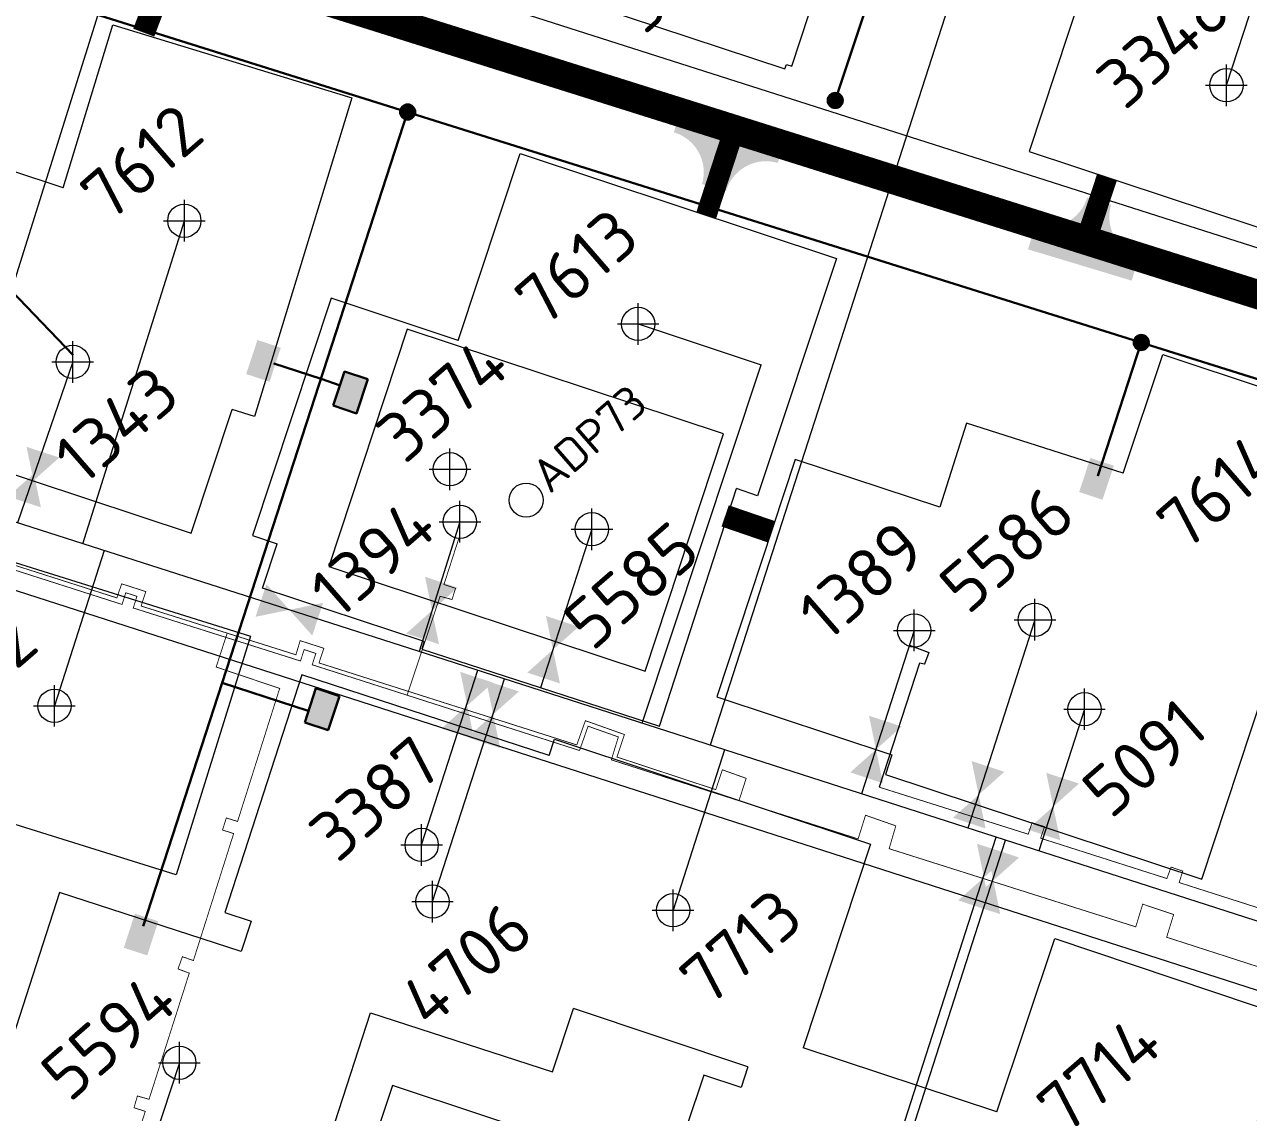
# Model space of a CAD drawing. Header units: millimetres. Extents: x 519 to 9564855, y -810 to 5021775.
# Drawn here: x 9540252.8 to 9540546.8, y 4997489.9 to 4997751.2 of the extents above; entities that cross this region are included whole.
import ezdxf

# ---------------------------------------------------------------- set-up
doc = ezdxf.new("R2010")
doc.units = ezdxf.units.MM
doc.header["$LTSCALE"] = 2
doc.header["$MEASUREMENT"] = 0
doc.header["$PDMODE"] = 2
doc.header["$PDSIZE"] = 5
doc.linetypes.add('1', pattern=[0])
doc.layers.add('13A этап', color=7, linetype='Continuous', true_color=0xaafdfa)
for name, color, linetype in [('42 доп. скв. на 2009 год', 96, 'Continuous'), ('Existing roads', 41, 'Continuous'), ('new 100 wells', 131, 'Continuous'), ('OilColl&Flowlines', 3, 'Continuous'), ('Stage 12 wells.Text&Frame', 52, 'Continuous'), ('Stage8 wlls text', 7, 'Continuous'), ('Wels of 13phase', 200, 'Continuous'), ('Скважины  2018 года', 7, 'Continuous'), ('Скважины 2017г', 221, 'Continuous'), ('Скважины на 2013 год.', 21, '1'), ('Скважины на 2014 год', 70, 'Continuous'), ('Скважины на 2016 год.', 40, 'Continuous')]:
    doc.layers.add(name, color=color, linetype=linetype)
for name, color, linetype, lineweight in [('PPLINE_GAS', 4, 'GAS_LINE', 30), ('WELLS(drilled after 2000y)', 6, 'Continuous', 40), ('Электро', 1, 'Continuous', 30), ('Электроснаб', 1, 'Continuous', 18), ('Электроснабжене', 1, 'Continuous', 18)]:
    doc.layers.add(name, color=color, linetype=linetype, lineweight=lineweight)
doc.styles.add('92051501$0$STANDARD', font='simplex.shx')
doc.styles.add('Elect', font='isocpeur.ttf')
doc.linetypes.add('GAS_LINE', pattern='A,0.5,-0.2,["G",92051501$0$STANDARD,S=0.1,R=0,X=-0.1,Y=-0.05],-0.05', length=0.75)

msp = doc.modelspace()

# ---------------------------------------------------------------- hatches: boundary and pattern name
at = {"layer": 'Existing roads', "linetype": 'ByBlock', "lineweight": 0, "ltscale": 25}
for points in [[(9540435.41905, 4997723.725), (9540410.47943, 4997731.07451), (9540408.78339, 4997725.31921, -0.414213562), (9540415.54881, 4997712.90031), (9540421.30411, 4997711.20427, -0.414213562), (9540433.72301, 4997717.9697)], [(9540435.41905, 4997723.725), (9540410.47943, 4997731.07451), (9540408.78339, 4997725.31921, -0.414213562), (9540415.54881, 4997712.90031), (9540421.30411, 4997711.20427, -0.414213562), (9540433.72301, 4997717.9697)], [(9540493.84659, 4997697.21763), (9540518.73762, 4997689.70521), (9540520.47126, 4997695.44929, -0.414213562), (9540513.78717, 4997707.91216), (9540508.04309, 4997709.64579, -0.414213562), (9540495.58022, 4997702.96171)], [(9540493.84659, 4997697.21763), (9540518.73762, 4997689.70521), (9540520.47126, 4997695.44929, -0.414213562), (9540513.78717, 4997707.91216), (9540508.04309, 4997709.64579, -0.414213562), (9540495.58022, 4997702.96171)]]:
    msp.add_hatch(color=41, dxfattribs=at).paths.add_polyline_path(points)
at = {"layer": 'Электро'}
h = msp.add_hatch(color=256, dxfattribs=at)
edge = h.paths.add_edge_path()
edge.add_arc((9540447.53212, 4997732.97839), 1.80448, 0, 360)
h = msp.add_hatch(color=256, dxfattribs=at)
edge = h.paths.add_edge_path()
edge.add_arc((9540344.83275, 4997730.20257), 1.80448, 0, 360)
at = {"layer": 'Электро', "ltscale": 0.7}
for points in [[(9540306.04816, 4997667.27441), (9540311.66039, 4997665.41742), (9540314.36762, 4997673.59928), (9540308.75539, 4997675.45626)], [(9540326.87707, 4997659.66245), (9540332.4893, 4997657.80547), (9540335.19653, 4997665.98732), (9540329.5843, 4997667.84431)], [(9540506.11608, 4997638.94579), (9540511.72832, 4997637.0888), (9540514.43555, 4997645.27066), (9540508.82331, 4997647.12765)], [(9540320.05564, 4997583.60068), (9540325.66787, 4997581.74369), (9540328.3751, 4997589.92555), (9540322.76287, 4997591.78254)], [(9540276.66615, 4997529.49542), (9540282.28852, 4997527.66937), (9540284.95066, 4997535.86601), (9540279.32829, 4997537.69206)]]:
    msp.add_hatch(color=256, dxfattribs=at).paths.add_polyline_path(points)
at = {"layer": 'Электро'}
h = msp.add_hatch(color=256, dxfattribs=at)
edge = h.paths.add_edge_path()
edge.add_arc((9540521.03365, 4997674.85701), 1.80448, 0, 360)
at = {"layer": 'Электроснаб', "lineweight": 0}
h = msp.add_hatch(color=1, dxfattribs=at)
edge = h.paths.add_edge_path()
edge.add_arc((9540447.53212, 4997732.97839), 1.80448, 0, 360)
h = msp.add_hatch(color=1, dxfattribs=at)
edge = h.paths.add_edge_path()
edge.add_arc((9540344.83275, 4997730.20257), 1.80448, 0, 360)
at = {"layer": 'Электроснаб', "lineweight": 0, "ltscale": 0.7}
for points in [[(9540306.04816, 4997667.27441), (9540311.66039, 4997665.41742), (9540314.36762, 4997673.59928), (9540308.75539, 4997675.45626)], [(9540326.87707, 4997659.66245), (9540332.4893, 4997657.80547), (9540335.19653, 4997665.98732), (9540329.5843, 4997667.84431)], [(9540506.11608, 4997638.94579), (9540511.72832, 4997637.0888), (9540514.43555, 4997645.27066), (9540508.82331, 4997647.12765)], [(9540320.05564, 4997583.60068), (9540325.66787, 4997581.74369), (9540328.3751, 4997589.92555), (9540322.76287, 4997591.78254)], [(9540276.66615, 4997529.49542), (9540282.28852, 4997527.66937), (9540284.95066, 4997535.86601), (9540279.32829, 4997537.69206)]]:
    msp.add_hatch(color=1, dxfattribs=at).paths.add_polyline_path(points)
at = {"layer": 'Электроснаб', "lineweight": 0}
h = msp.add_hatch(color=1, dxfattribs=at)
edge = h.paths.add_edge_path()
edge.add_arc((9540521.03365, 4997674.85701), 1.80448, 0, 360)
at = {"layer": 'Электроснабжене', "lineweight": 0}
h = msp.add_hatch(color=1, dxfattribs=at)
edge = h.paths.add_edge_path()
edge.add_arc((9540447.53212, 4997732.97839), 1.80448, 0, 360)
h = msp.add_hatch(color=1, dxfattribs=at)
edge = h.paths.add_edge_path()
edge.add_arc((9540344.83275, 4997730.20257), 1.80448, 0, 360)
at = {"layer": 'Электроснабжене', "lineweight": 0, "ltscale": 0.7}
for points in [[(9540306.04816, 4997667.27441), (9540311.66039, 4997665.41742), (9540314.36762, 4997673.59928), (9540308.75539, 4997675.45626)], [(9540326.87707, 4997659.66245), (9540332.4893, 4997657.80547), (9540335.19653, 4997665.98732), (9540329.5843, 4997667.84431)], [(9540506.11608, 4997638.94579), (9540511.72832, 4997637.0888), (9540514.43555, 4997645.27066), (9540508.82331, 4997647.12765)], [(9540320.05564, 4997583.60068), (9540325.66787, 4997581.74369), (9540328.3751, 4997589.92555), (9540322.76287, 4997591.78254)], [(9540276.66615, 4997529.49542), (9540282.28852, 4997527.66937), (9540284.95066, 4997535.86601), (9540279.32829, 4997537.69206)]]:
    msp.add_hatch(color=1, dxfattribs=at).paths.add_polyline_path(points)
at = {"layer": 'Электроснабжене', "lineweight": 0}
h = msp.add_hatch(color=1, dxfattribs=at)
edge = h.paths.add_edge_path()
edge.add_arc((9540521.03365, 4997674.85701), 1.80448, 0, 360)

# ---------------------------------------------------------------- linework, layer by layer
at = {"color": 3, "lineweight": 0, "ltscale": 5}
for p, q in [((9540271.91993, 4997624.88245), (9540260.00039, 4997587.59987)), ((9540420.95049, 4997577.06898), (9540408.60039, 4997538.49987))]:
    msp.add_line(p, q, dxfattribs=at)
at = {"color": 6, "lineweight": 0}
for p, q in [((9540465.387, 4997602.185), (9540470.021, 4997600.441)), ((9540465.387, 4997602.185), (9540470.021, 4997600.441)), ((9540470.021, 4997600.441), (9540468.982, 4997597.611)), ((9540470.021, 4997600.441), (9540468.982, 4997597.611)), ((9540467.737, 4997597.878), (9540458.121, 4997568.062)), ((9540467.737, 4997597.878), (9540458.121, 4997568.062)), ((9540468.982, 4997597.611), (9540467.737, 4997597.878)), ((9540468.982, 4997597.611), (9540467.737, 4997597.878))]:
    msp.add_line(p, q, dxfattribs=at)
at = {"layer": '13A этап', "color": 0, "linetype": 'ByBlock', "lineweight": 0}
for points in [[(9540378.80353, 4997575.68509), (9540319.38822, 4997595.06418), (9540300.90309, 4997537.98266), (9540307.24246, 4997535.92973)], [(9540486.31444, 4997490.07725), (9540439.83679, 4997505.45586)], [(9540426.57384, 4997500.91294), (9540424.9177, 4997495.9077)]]:
    msp.add_lwpolyline(points, dxfattribs=at)
msp.add_circle((9540348.2, 4997554.2), 4, dxfattribs=at)
msp.add_point((9540348.2, 4997554.2), dxfattribs=at)
at = {"layer": '42 доп. скв. на 2009 год', "color": 0, "linetype": 'ByBlock', "lineweight": 0}
for points in [[(9540262.12353, 4997711.98675), (9540186.33745, 4997737.06299), (9540167.48202, 4997680.07759), (9540178.90427, 4997676.29818)], [(9540307.24246, 4997535.92973), (9540307.24246, 4997535.92973), (9540304.87432, 4997528.61699)], [(9540335.92568, 4997513.88301), (9540379.61178, 4997499.73582), (9540384.66986, 4997514.89461)]]:
    msp.add_lwpolyline(points, dxfattribs=at)
msp.add_circle((9540350.8, 4997540.6), 4, dxfattribs=at)
msp.add_point((9540350.8, 4997540.6), dxfattribs=at)
at = {"layer": 'Existing roads', "color": 3, "linetype": 'ByBlock', "lineweight": 0, "ltscale": 80}
for p, q in [((9540466.5, 4997605.7), (9540453.87075, 4997566.4708)), ((9540507.4, 4997586.8), (9540496.44305, 4997552.7653))]:
    msp.add_line(p, q, dxfattribs=at)
at = {"layer": 'Existing roads', "lineweight": 0, "flags": 128}
for points, const_width in [([(9539565.39469, 4997994.43913), (9539781.43469, 4997928.03913), (9540419.33469, 4997727.26913), (9541536.98469, 4997374.84913), (9541686.09469, 4997327.92913), (9543001.21469, 4996911.42913)], 7), ([(9540416.54475, 4997705.38804), (9540422.5991, 4997723.91866)], 5), ([(9540416.54475, 4997705.38804), (9540422.5991, 4997723.91866)], 5), ([(9540512.7902, 4997714.50409), (9540507.08904, 4997697.27709)], 5)]:
    msp.add_lwpolyline(points, dxfattribs=dict(at, const_width=const_width))
at = {"layer": 'Existing roads', "lineweight": 0, "const_width": 5.4}
for points in [[(9540281.45025, 4997749.25873), (9540287.87263, 4997766.32251)], [(9540421.09042, 4997633.21001), (9540432.19284, 4997629.40148)], [(9540421.09042, 4997633.21001), (9540432.19284, 4997629.40148)]]:
    msp.add_lwpolyline(points, dxfattribs=at)
at = {"layer": 'new 100 wells', "color": 0, "linetype": 'ByBlock', "lineweight": 0}
msp.add_lwpolyline([(9540472.61723, 4997635.28808), (9540437.93745, 4997646.76299), (9540419.08202, 4997589.7776), (9540461.16243, 4997575.85395)], dxfattribs=at)
msp.add_circle((9540466.5, 4997605.7), 4, dxfattribs=at)
msp.add_point((9540466.5, 4997605.7), dxfattribs=at)
at = {"layer": 'OilColl&Flowlines', "color": 3, "linetype": 'ByBlock', "lineweight": 0, "ltscale": 5}
for p, q in [((9540541.49, 4997736.62), (9540556.51562, 4997782.83821)), ((9540348.2, 4997554.2), (9540361.70286, 4997596.14285)), ((9540350.8, 4997540.6), (9540368.13569, 4997594.0719)), ((9540455, 4997451.5), (9540488.43119, 4997555.34459)), ((9540457.8, 4997467.9), (9540486.18433, 4997556.06794))]:
    msp.add_line(p, q, dxfattribs=at)
at = {"layer": 'OilColl&Flowlines', "lineweight": 0}
for p, q in [((9540309.87836, 4997612.74683), (9540060.66416, 4997692.42264)), ((9540264.4, 4997670.2), (9540251.14762, 4997631.52352)), ((9540357.4, 4997631.8), (9540347.59713, 4997600.6763)), ((9540357.4, 4997631.8), (9540347.59713, 4997600.6763))]:
    msp.add_line(p, q, dxfattribs=at)
at = {"layer": 'OilColl&Flowlines', "linetype": 'ByBlock', "lineweight": 0}
for p, q in [((9540351.59403, 4997599.39724), (9540309.87836, 4997612.74683)), ((9540351.59403, 4997599.39724), (9540309.87836, 4997612.74683)), ((9540550.61772, 4997535.32458), (9540351.59403, 4997599.39724)), ((9540550.61772, 4997535.32458), (9540351.59403, 4997599.39724))]:
    msp.add_line(p, q, dxfattribs=at)
at = {"layer": 'OilColl&Flowlines', "lineweight": 0}
for points in [[(9540261.15231, 4997647.21187), (9540254.97228, 4997641.70731), (9540253.2952, 4997649.81165)], [(9540256.74316, 4997635.26164), (9540248.88605, 4997637.86142), (9540255.06607, 4997643.36598)], [(9540356.86854, 4997615.99588), (9540350.68851, 4997610.49132), (9540349.01143, 4997618.59566)], [(9540308.31837, 4997608.97746), (9540310.91814, 4997616.83457), (9540316.42271, 4997610.65454)], [(9540308.31837, 4997608.97746), (9540310.91814, 4997616.83457), (9540316.42271, 4997610.65454)], [(9540321.92727, 4997604.47452), (9540316.42271, 4997610.65454), (9540324.52705, 4997612.33163)], [(9540321.92727, 4997604.47452), (9540316.42271, 4997610.65454), (9540324.52705, 4997612.33163)], [(9540352.3656, 4997602.38697), (9540344.50849, 4997604.98675), (9540350.68851, 4997610.49132)], [(9540385.91768, 4997606.58997), (9540379.73765, 4997601.0854), (9540378.06057, 4997609.18974)], [(9540381.41474, 4997592.98106), (9540373.55763, 4997595.58084), (9540379.73765, 4997601.0854)], [(9540365.33341, 4997593.17192), (9540359.15339, 4997587.66736), (9540357.4763, 4997595.7717)], [(9540371.55162, 4997591.05061), (9540365.37159, 4997585.54604), (9540363.69451, 4997593.65038)], [(9540360.83047, 4997579.56302), (9540352.97336, 4997582.16279), (9540359.15339, 4997587.66736)], [(9540367.04868, 4997577.4417), (9540359.19157, 4997580.04148), (9540365.37159, 4997585.54604)], [(9540463.49986, 4997582.62996), (9540457.31984, 4997577.12539), (9540455.64276, 4997585.22973)], [(9540463.49986, 4997582.62996), (9540457.31984, 4997577.12539), (9540455.64276, 4997585.22973)], [(9540458.99692, 4997569.02105), (9540451.13982, 4997571.62083), (9540457.31984, 4997577.12539)], [(9540458.99692, 4997569.02105), (9540451.13982, 4997571.62083), (9540457.31984, 4997577.12539)], [(9540488.15501, 4997571.74469), (9540481.97498, 4997566.24012), (9540480.2979, 4997574.34446)], [(9540506.07215, 4997568.92446), (9540499.89213, 4997563.41989), (9540498.21505, 4997571.52423)], [(9540483.65207, 4997558.13578), (9540475.79496, 4997560.73555), (9540481.97498, 4997566.24012)], [(9540501.56921, 4997555.31555), (9540493.71211, 4997557.91533), (9540499.89213, 4997563.41989)], [(9540489.42613, 4997551.88948), (9540483.24611, 4997546.38491), (9540481.56902, 4997554.48925)], [(9540491.67632, 4997551.17648), (9540485.4963, 4997545.67191), (9540483.81922, 4997553.77625)], [(9540484.92319, 4997538.28057), (9540477.06608, 4997540.88035), (9540483.24611, 4997546.38491)], [(9540487.17338, 4997537.56757), (9540479.31627, 4997540.16735), (9540485.4963, 4997545.67191)]]:
    msp.add_solid(points, dxfattribs=at)
at = {"layer": 'PPLINE_GAS', "color": 4, "linetype": 'GAS_LINE', "lineweight": 0, "ltscale": 15}
msp.add_line((9539864.48, 4997739.61), (9540674.05, 4997479.03), dxfattribs=at)
at = {"layer": 'Stage 12 wells.Text&Frame', "color": 0, "linetype": 'ByBlock', "lineweight": 0}
for points in [[(9540363.32985, 4997777.30662), (9540359.48202, 4997765.67759), (9540435.46255, 4997740.53701), (9540435.82045, 4997741.61869)], [(9540461.16243, 4997575.85395), (9540459.58202, 4997571.07759), (9540535.56255, 4997545.93701), (9540553.36236, 4997599.73209)]]:
    msp.add_lwpolyline(points, dxfattribs=at)
msp.add_circle((9540507.4, 4997586.8), 4, dxfattribs=at)
msp.add_point((9540507.4, 4997586.8), dxfattribs=at)
at = {"layer": 'Stage8 wlls text', "color": 0, "linetype": 'ByBlock', "lineweight": 0}
msp.add_lwpolyline([(9540217.3092, 4997655.46862), (9540216.88202, 4997654.17759), (9540292.86255, 4997629.03701), (9540302.68553, 4997658.7243)], dxfattribs=at)
msp.add_circle((9540264.4, 4997670.2), 4, dxfattribs=at)
at = {"layer": 'Stage8 wlls text', "color": 0, "linetype": 'ByBlock', "lineweight": 0, "ltscale": 80}
msp.add_point((9540264.4, 4997670.2), dxfattribs=at)
at = {"layer": 'WELLS(drilled after 2000y)', "color": 6, "lineweight": 0, "const_width": 0.2}
for points in [[(9540344.71266, 4997590.16329), (9540352.608, 4997613.905), (9540355.484, 4997613.137), (9540356.35, 4997615.825), (9540353.54719, 4997616.731), (9540357.186, 4997627.988)], [(9540586.20434, 4997512.96539), (9540527.133, 4997532.031), (9540528.808, 4997537.487), (9540521.381, 4997539.985), (9540519.706, 4997534.529), (9540460.475, 4997553.297), (9540462.082, 4997558.782), (9540454.81, 4997561.326), (9540453.02855, 4997555.64734), (9540393.759, 4997574.626), (9540395.445, 4997580.131), (9540388.17681, 4997582.70888), (9540386.108, 4997576.876), (9540321.914, 4997597.464), (9540322.784, 4997600.19), (9540319.99322, 4997601.10946), (9540319.091, 4997598.371), (9540278.93133, 4997611.09722), (9540279.8188, 4997613.89778), (9540277.137, 4997614.757), (9540276.23737, 4997611.94905), (9540236.239, 4997624.764)], [(9540238.068, 4997625.316), (9540274.99, 4997613.522), (9540276.148, 4997616.904), (9540281.949, 4997615.034), (9540280.81925, 4997611.56687), (9540317.99727, 4997599.86403), (9540319.01885, 4997603.25504), (9540324.696, 4997601.423), (9540323.55144, 4997597.90135), (9540385.45794, 4997578.21363), (9540387.52392, 4997584.03853), (9540396.89615, 4997580.71438), (9540395.111, 4997575.307), (9540418.84285, 4997567.47209), (9540420.41711, 4997572.24052), (9540426.13893, 4997570.19339), (9540424.41501, 4997564.80966)], [(9540272.157, 4997459.831), (9540281.81979, 4997490.223), (9540279.118, 4997491.082), (9540279.92484, 4997493.90959), (9540282.72, 4997493.112), (9540292.386, 4997523.404), (9540289.687, 4997524.422), (9540290.73042, 4997527.36315), (9540293.372, 4997526.426), (9540303.04735, 4997556.93114), (9540300.371, 4997557.78), (9540301.28296, 4997560.67905), (9540303.982, 4997559.83), (9540314.094, 4997591.781), (9540298.841, 4997596.924), (9540301.48943, 4997605.05889)], [(9540465.387, 4997602.185), (9540470.021, 4997600.441), (9540468.982, 4997597.611), (9540467.737, 4997597.878), (9540458.121, 4997568.062), (9540493.894, 4997556.774), (9540494.796, 4997559.553), (9540497.78065, 4997558.58439), (9540496.878, 4997555.803), (9540527.186, 4997546.13), (9540528.197, 4997548.875), (9540530.998, 4997547.907), (9540530.132, 4997545.158), (9540559.809, 4997535.668), (9540555.643, 4997522.865)]]:
    msp.add_lwpolyline(points, dxfattribs=at)
at = {"layer": 'WELLS(drilled after 2000y)', "color": 0, "linetype": 'ByBlock', "lineweight": 0, "flags": 128}
msp.add_lwpolyline([(9540348.83268, 4997603.02635), (9540309.98202, 4997615.87759), (9540313.5029, 4997626.51848)], dxfattribs=at)
at = {"layer": 'WELLS(drilled after 2000y)', "color": 0, "linetype": 'ByBlock', "lineweight": 0}
msp.add_circle((9540357.4, 4997631.8), 4, dxfattribs=at)
msp.add_point((9540357.4, 4997631.8), dxfattribs=at)
at = {"layer": 'Wels of 13phase', "color": 0, "linetype": 'ByBlock', "lineweight": 0}
for points in [[(9540524.27259, 4997773.92909), (9540512.92745, 4997777.68299), (9540494.07202, 4997720.69759), (9540570.05255, 4997695.55701), (9540570.51706, 4997696.96088)], [(9540356.97758, 4997675.35781), (9540326.43745, 4997685.46299), (9540307.58202, 4997628.47759), (9540313.5029, 4997626.51848)]]:
    msp.add_lwpolyline(points, dxfattribs=at)
for centre in [(9540541.49, 4997736.62), (9540355, 4997644.4)]:
    msp.add_circle(centre, 4, dxfattribs=at)
for p in [(9540541.49, 4997736.62), (9540355, 4997644.4)]:
    msp.add_point(p, dxfattribs=at)
at = {"layer": 'Скважины  2018 года', "color": 0, "linetype": 'ByBlock', "lineweight": 0}
msp.add_lwpolyline([(9540407.72281, 4997474.36164), (9540341.16571, 4997496.45274), (9540322.2666, 4997439.50694), (9540398.19433, 4997414.30813), (9540400.03883, 4997419.86788)], dxfattribs=at)
at = {"layer": 'Скважины 2017г', "color": 0, "linetype": 'ByBlock', "lineweight": 0}
msp.add_lwpolyline([(9540486.31444, 4997490.07725), (9540500.29123, 4997531.68918), (9540557.19116, 4997512.57739), (9540531.70877, 4997436.71082), (9540493.78194, 4997449.26012)], dxfattribs=at)
at = {"layer": 'Скважины на 2013 год.', "color": 3, "linetype": 'ByBlock', "lineweight": 0, "ltscale": 5}
for p, q in [((9540233.86672, 4997637.04837), (9540313.97778, 4997891.89831)), ((9540479.24726, 4997769.74127), (9540417.46269, 4997578.19183)), ((9540266.81285, 4997626.51522), (9540291.2, 4997704.1)), ((9540400.2, 4997679.3), (9540429.76657, 4997669.47326)), ((9540401.14689, 4997583.44445), (9540429.76657, 4997669.47326)), ((9540389.1, 4997630), (9540376.7781, 4997591.94516)), ((9540495.50511, 4997608.26766), (9540479.40303, 4997558.25107)), ((9540290, 4997501.9), (9540267.88116, 4997433.96522))]:
    msp.add_line(p, q, dxfattribs=at)
at = {"layer": 'Скважины на 2013 год.', "color": 0, "linetype": 'ByBlock', "lineweight": 0}
for points in [[(9540435.82045, 4997741.61869), (9540437.09699, 4997741.19954), (9540462.05417, 4997817.20703), (9540405.04855, 4997835.92492), (9540402.32436, 4997827.62836)], [(9540516.71495, 4997643.49674), (9540479.0376, 4997655.47805), (9540472.61723, 4997635.28808)], [(9540348.83268, 4997603.02635), (9540348.23697, 4997601.18658), (9540405.31923, 4997582.70374), (9540423.78883, 4997639.75332)], [(9540304.87432, 4997528.61699), (9540261.18822, 4997542.76418), (9540242.70309, 4997485.68266), (9540318.81178, 4997461.03582), (9540335.92568, 4997513.88301)], [(9540424.9177, 4997495.9077), (9540415.96396, 4997498.91317), (9540407.72281, 4997474.36164)]]:
    msp.add_lwpolyline(points, dxfattribs=at)
for centre in [(9540389.1, 4997630), (9540495.50511, 4997608.26766), (9540290, 4997501.9)]:
    msp.add_circle(centre, 4, dxfattribs=at)
for p in [(9540389.1, 4997630), (9540495.50511, 4997608.26766), (9540290, 4997501.9)]:
    msp.add_point(p, dxfattribs=at)
at = {"layer": 'Скважины на 2014 год', "color": 0, "linetype": 'ByBlock', "lineweight": 0}
for points in [[(9540262.12353, 4997711.98675), (9540274.04781, 4997751.13567), (9540331.43404, 4997733.6194), (9540308.07901, 4997657.10442), (9540302.68553, 4997658.7243)], [(9540356.97758, 4997675.35781), (9540371.89095, 4997720.22912), (9540447.80778, 4997694.9975), (9540428.88407, 4997638.05987), (9540423.78883, 4997639.75332)], [(9540516.71495, 4997643.49674), (9540526.18548, 4997671.99165), (9540602.10231, 4997646.76003), (9540583.1786, 4997589.82241), (9540553.36236, 4997599.73209)], [(9540307.12595, 4997604.29777), (9540289.22118, 4997547.03156), (9540212.86622, 4997570.90459), (9540230.771, 4997628.1708), (9540307.12595, 4997604.29777)], [(9540378.80353, 4997575.68509), (9540380.09955, 4997579.58587), (9540456.01638, 4997554.35425), (9540439.83679, 4997505.45586)], [(9540426.57384, 4997500.91294), (9540384.66986, 4997514.89461)]]:
    msp.add_lwpolyline(points, dxfattribs=at)
for centre in [(9540291.2, 4997704.1), (9540400.2, 4997679.3), (9540260, 4997587.6), (9540408.6, 4997538.5)]:
    msp.add_circle(centre, 4, dxfattribs=at)
for p in [(9540291.2, 4997704.1), (9540400.2, 4997679.3), (9540260, 4997587.6), (9540408.6, 4997538.5)]:
    msp.add_point(p, dxfattribs=at)
at = {"layer": 'Скважины на 2016 год.', "color": 254, "lineweight": 0, "true_color": 0xfeeab9}
msp.add_lwpolyline([(9540325.88202, 4997621.07759), (9540401.86255, 4997595.93701), (9540420.71798, 4997652.92241), (9540344.73745, 4997678.06299)], close=True, dxfattribs=at)
msp.add_circle((9540373.3, 4997637), 4.0951, dxfattribs=at)
at = {"layer": 'Электро'}
for p, q in [((9539685.34266, 4997937.35158, 0), (9540635.6279, 4997638.86241, 0)), ((9540447.53212, 4997732.97839, 0), (9540474.1148, 4997813.30324))]:
    msp.add_line(p, q, dxfattribs=at)
at = {"layer": 'Электро', "ltscale": 2}
msp.add_line((9540264.49408, 4997671.84911), (9540205.4658, 4997733.1511), dxfattribs=at)
at = {"layer": 'Электро', "ltscale": 0.7}
for p, q in [((9540300.29703, 4997593.12986), (9540344.83275, 4997730.20257, 0)), ((9540510.63271, 4997642.84619), (9540521.03366, 4997674.85702)), ((9540324.04901, 4997666.10823), (9540312.66498, 4997669.80712)), ((9540328.60209, 4997664.52329), (9540324.04901, 4997666.10823)), ((9540329.64314, 4997667.87386, 0), (9540326.93591, 4997659.692, 0)), ((9540335.25537, 4997666.01687, 0), (9540329.64314, 4997667.87386, 0)), ((9540332.54814, 4997657.83501, 0), (9540335.25537, 4997666.01687, 0)), ((9540326.93591, 4997659.692, 0), (9540332.54814, 4997657.83501, 0)), ((9540300.29703, 4997593.12986), (9540281.30539, 4997534.6796)), ((9540300.29703, 4997593.12986), (9540320.90966, 4997586.43241)), ((9540322.82171, 4997591.81208, 0), (9540320.11448, 4997583.63022, 0)), ((9540328.43394, 4997589.9551, 0), (9540322.82171, 4997591.81208, 0)), ((9540325.72671, 4997581.77324, 0), (9540328.43394, 4997589.9551, 0)), ((9540320.11448, 4997583.63022, 0), (9540325.72671, 4997581.77324, 0))]:
    msp.add_line(p, q, dxfattribs=at)
at = {"layer": 'Электро'}
for centre in [(9540447.53212, 4997732.97839, 0), (9540344.83275, 4997730.20257, 0), (9540521.03365, 4997674.85701)]:
    msp.add_circle(centre, 1.80448, dxfattribs=at)
at = {"layer": 'Электроснаб', "color": 1, "linetype": 'ByBlock', "lineweight": 0}
msp.add_line((9539685.34266, 4997937.35158, 0), (9540635.6279, 4997638.86241, 0), dxfattribs=at)
at = {"layer": 'Электроснаб', "color": 1, "lineweight": 0}
msp.add_line((9540447.53212, 4997732.97839, 0), (9540474.1148, 4997813.30324), dxfattribs=at)
at = {"layer": 'Электроснаб', "color": 1, "lineweight": 0, "ltscale": 2}
msp.add_line((9540264.49408, 4997671.84911), (9540205.4658, 4997733.1511), dxfattribs=at)
at = {"layer": 'Электроснаб', "color": 1, "lineweight": 0, "ltscale": 0.7}
for p, q in [((9540300.29703, 4997593.12986), (9540344.83275, 4997730.20257, 0)), ((9540510.63271, 4997642.84619), (9540521.03366, 4997674.85702)), ((9540324.04901, 4997666.10823), (9540312.66498, 4997669.80712)), ((9540328.60209, 4997664.52329), (9540324.04901, 4997666.10823)), ((9540329.64314, 4997667.87386, 0), (9540326.93591, 4997659.692, 0)), ((9540335.25537, 4997666.01687, 0), (9540329.64314, 4997667.87386, 0)), ((9540332.54814, 4997657.83501, 0), (9540335.25537, 4997666.01687, 0)), ((9540326.93591, 4997659.692, 0), (9540332.54814, 4997657.83501, 0)), ((9540300.29703, 4997593.12986), (9540281.30539, 4997534.6796)), ((9540300.29703, 4997593.12986), (9540320.90966, 4997586.43241)), ((9540322.82171, 4997591.81208, 0), (9540320.11448, 4997583.63022, 0)), ((9540328.43394, 4997589.9551, 0), (9540322.82171, 4997591.81208, 0)), ((9540325.72671, 4997581.77324, 0), (9540328.43394, 4997589.9551, 0)), ((9540320.11448, 4997583.63022, 0), (9540325.72671, 4997581.77324, 0))]:
    msp.add_line(p, q, dxfattribs=at)
at = {"layer": 'Электроснаб', "color": 1, "lineweight": 0}
for centre in [(9540447.53212, 4997732.97839, 0), (9540344.83275, 4997730.20257, 0), (9540521.03365, 4997674.85701)]:
    msp.add_circle(centre, 1.80448, dxfattribs=at)
at = {"layer": 'Электроснабжене', "color": 1, "lineweight": 0}
for p, q in [((9539771.87745, 4997945.93511, 0), (9540730.39313, 4997639.62222, 0)), ((9540447.53212, 4997732.97839, 0), (9540474.1148, 4997813.30324))]:
    msp.add_line(p, q, dxfattribs=at)
at = {"layer": 'Электроснабжене', "color": 1, "linetype": 'ByBlock', "lineweight": 0}
msp.add_line((9539685.34266, 4997937.35158, 0), (9540635.6279, 4997638.86241, 0), dxfattribs=at)
at = {"layer": 'Электроснабжене', "color": 1, "lineweight": 0, "ltscale": 2}
msp.add_line((9540264.49408, 4997671.84911), (9540205.4658, 4997733.1511), dxfattribs=at)
at = {"layer": 'Электроснабжене', "color": 1, "lineweight": 0, "ltscale": 0.7}
for p, q in [((9540300.29703, 4997593.12986), (9540344.83275, 4997730.20257, 0)), ((9540510.63271, 4997642.84619), (9540521.03366, 4997674.85702)), ((9540324.04901, 4997666.10823), (9540312.66498, 4997669.80712)), ((9540328.60209, 4997664.52329), (9540324.04901, 4997666.10823)), ((9540329.64314, 4997667.87386, 0), (9540326.93591, 4997659.692, 0)), ((9540335.25537, 4997666.01687, 0), (9540329.64314, 4997667.87386, 0)), ((9540332.54814, 4997657.83501, 0), (9540335.25537, 4997666.01687, 0)), ((9540326.93591, 4997659.692, 0), (9540332.54814, 4997657.83501, 0)), ((9540300.29703, 4997593.12986), (9540281.30539, 4997534.6796)), ((9540300.29703, 4997593.12986), (9540320.90966, 4997586.43241)), ((9540322.82171, 4997591.81208, 0), (9540320.11448, 4997583.63022, 0)), ((9540328.43394, 4997589.9551, 0), (9540322.82171, 4997591.81208, 0)), ((9540325.72671, 4997581.77324, 0), (9540328.43394, 4997589.9551, 0)), ((9540320.11448, 4997583.63022, 0), (9540325.72671, 4997581.77324, 0))]:
    msp.add_line(p, q, dxfattribs=at)
at = {"layer": 'Электроснабжене', "color": 1, "lineweight": 0}
for centre in [(9540447.53212, 4997732.97839, 0), (9540344.83275, 4997730.20257, 0), (9540521.03365, 4997674.85701)]:
    msp.add_circle(centre, 1.80448, dxfattribs=at)

# ---------------------------------------------------------------- texts
at = {"layer": '13A этап', "color": 0, "linetype": 'ByBlock', "lineweight": 0, "style": 'Elect'}
msp.add_text('3387', height=12, rotation=41, dxfattribs=at).set_placement((9540328.0202, 4997549.57892))
at = {"layer": '42 доп. скв. на 2009 год', "color": 0, "linetype": 'ByBlock', "lineweight": 0, "style": 'Elect'}
msp.add_text('4706', height=12, rotation=41, dxfattribs=at).set_placement((9540349.91441, 4997509.7842))
at = {"layer": 'new 100 wells', "color": 0, "linetype": 'ByBlock', "lineweight": 0, "style": 'Elect'}
msp.add_text('1389', height=12, rotation=41, dxfattribs=at).set_placement((9540445.54119, 4997602.57773))
at = {"layer": 'Stage 12 wells.Text&Frame', "color": 0, "linetype": 'ByBlock', "lineweight": 0, "style": 'Elect'}
for s, p in [('5033', (9540401.48758, 4997748.37377)), ('5091', (9540513.68686, 4997560.11162))]:
    msp.add_text(s, height=12, rotation=41, dxfattribs=at).set_placement(p)
at = {"layer": 'Stage8 wlls text', "color": 0, "linetype": 'ByBlock', "lineweight": 0, "style": 'Elect'}
msp.add_text('1343', height=12, rotation=41, dxfattribs=at).set_placement((9540266.80947, 4997640.11071))
at = {"layer": 'WELLS(drilled after 2000y)', "color": 0, "linetype": 'ByBlock', "lineweight": 0, "style": 'Elect'}
msp.add_text('1394', height=12, rotation=41, dxfattribs=at).set_placement((9540328.20742, 4997607.97319))
at = {"layer": 'Wels of 13phase', "color": 0, "linetype": 'ByBlock', "lineweight": 0, "style": 'Elect'}
for s, p in [('3348', (9540517.11671, 4997730.3398)), ('3374', (9540344.16406, 4997645.37599))]:
    msp.add_text(s, height=12, rotation=41, dxfattribs=at).set_placement(p)
at = {"layer": 'Скважины 2017г', "color": 0, "linetype": 'ByBlock', "lineweight": 0, "style": 'Elect'}
msp.add_text('7714', height=12, rotation=41, dxfattribs=at).set_placement((9540502.83855, 4997484.18271))
at = {"layer": 'Скважины на 2013 год.', "color": 0, "linetype": 'ByBlock', "lineweight": 0, "style": 'Elect'}
for s, p in [('5586', (9540479.3837, 4997609.17936)), ('5585', (9540389.20808, 4997600.43458)), ('5594', (9540263.61417, 4997492.08017))]:
    msp.add_text(s, height=12, rotation=41, dxfattribs=at).set_placement(p)
at = {"layer": 'Скважины на 2014 год', "color": 0, "linetype": 'ByBlock', "lineweight": 0, "style": 'Elect'}
for s, p in [('7612', (9540273.10752, 4997703.35402)), ('7613', (9540377.48348, 4997678.10205)), ('7614', (9540531.57974, 4997624.34831)), ('7712', (9540233.49891, 4997580.99122)), ('7713', (9540417.014, 4997514.93044))]:
    msp.add_text(s, height=12, rotation=41, dxfattribs=at).set_placement(p)
at = {"layer": 'Скважины на 2016 год.', "color": 254, "lineweight": 0, "true_color": 0xfeeab9, "style": 'Elect'}
msp.add_text('ADP73', height=8, rotation=41, dxfattribs=at).set_placement((9540378.95287, 4997638.3122))

doc.saveas('drawing.dxf')
